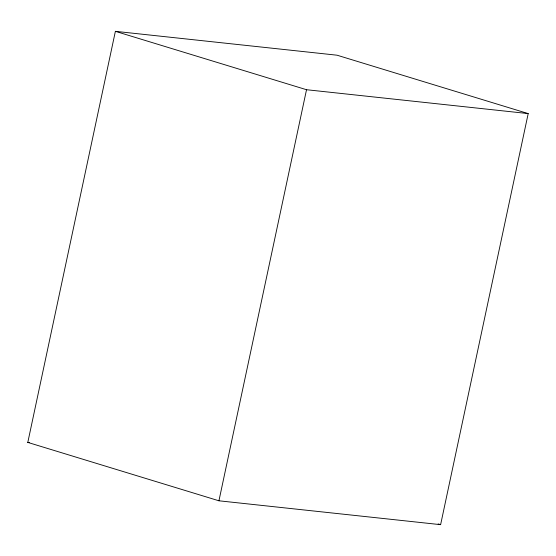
<?xml version="1.0" encoding="UTF-8"?>
<svg xmlns="http://www.w3.org/2000/svg" width="556" height="556" viewBox="0 0 556 556"><rect width="100%" height="100%" fill="white"/><g stroke="black" fill="none" stroke-linecap="round" stroke-linejoin="round"><path stroke-width="0.83" d="M27.8 442.409L115.384 31.331L337.061 55.204L528.2 113.591L440.616 524.669L218.939 500.796L27.8 442.409L29.524 442.597M218.939 500.796L306.523 89.718L528.2 113.591M115.384 31.331L306.523 89.718M438.135 523.912L439.789 524.419"/></g></svg>
